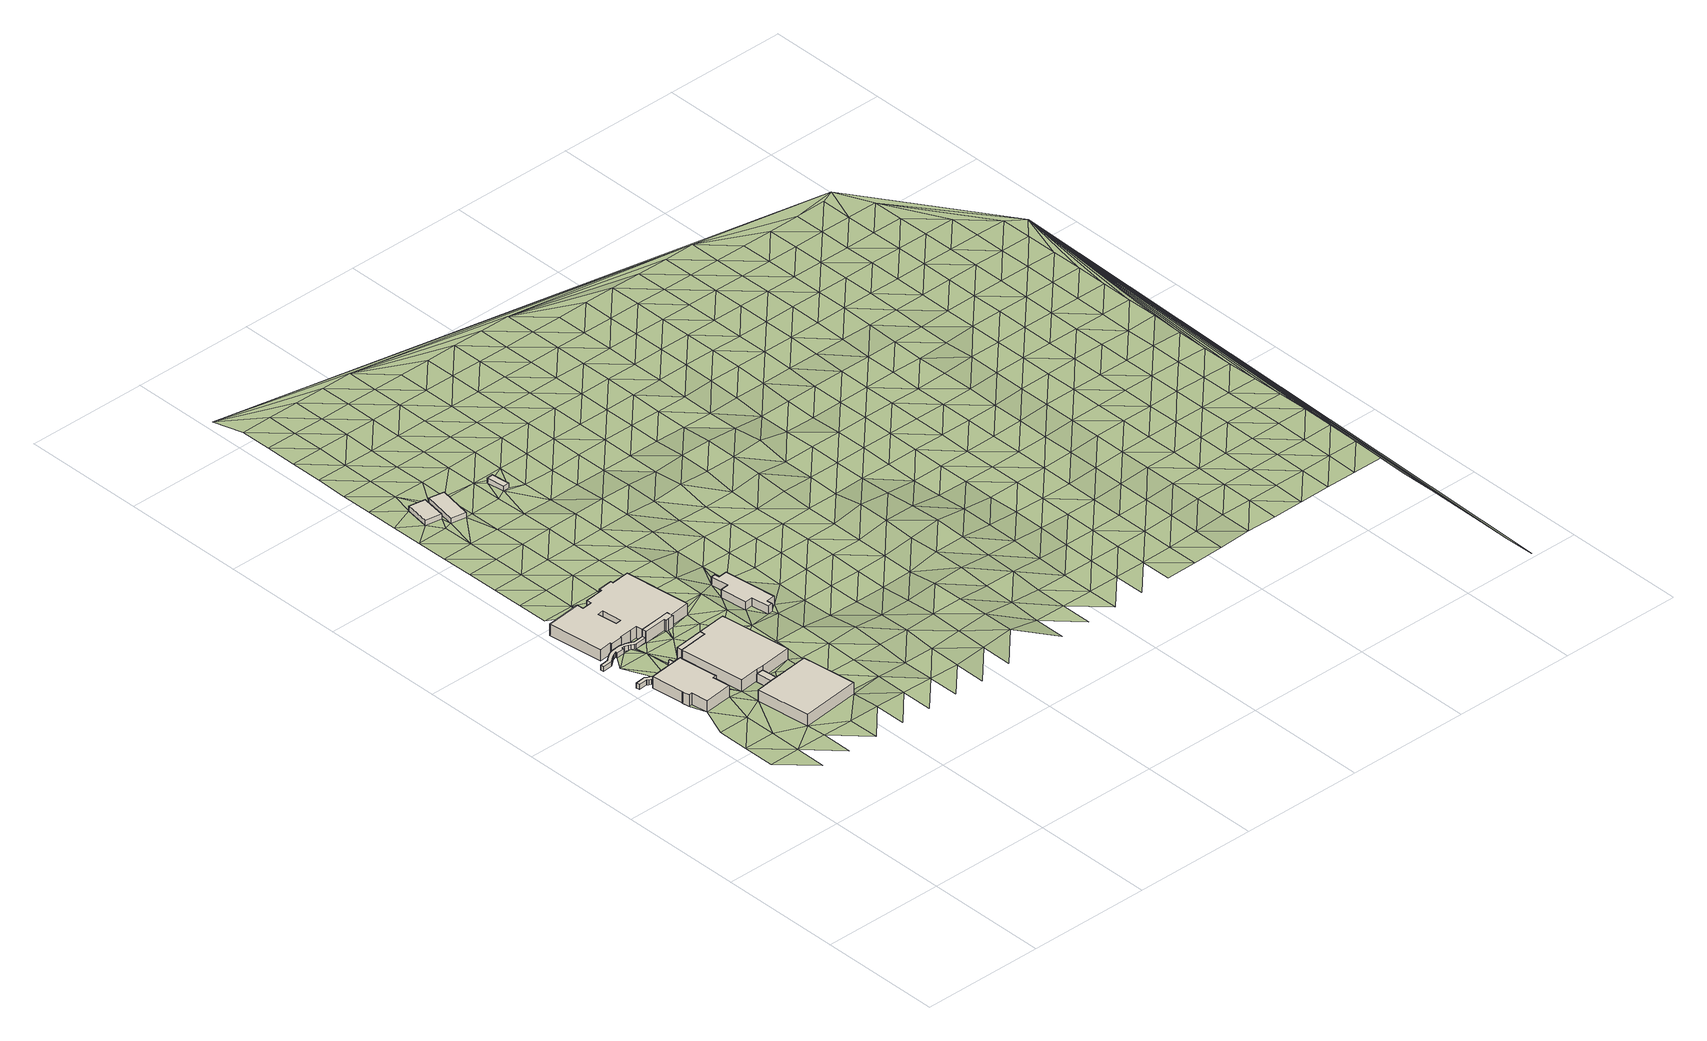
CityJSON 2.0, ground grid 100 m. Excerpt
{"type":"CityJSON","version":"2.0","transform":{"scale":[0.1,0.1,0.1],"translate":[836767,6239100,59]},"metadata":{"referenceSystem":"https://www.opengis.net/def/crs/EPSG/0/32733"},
"CityObjects":{
"building1":{"type":"Building","attributes":{"osm_building:levels":"3","osm_name":"Electrical Engineering","osm_address":"Bellville 7530 Cape Town","plus_code":"4FRW3J9V+47W3","ground_height":63.67,"building_height":9.7,"roof_height":73.37,"osm_building":"university"},"geometry":[{"type":"Solid","lod":"1","boundaries":[[[[0,1,2,3]],[[1,4,5,2]],[[4,6,7,5]],[[6,8,9,7]],[[8,10,11,9]],[[10,12,13,11]],[[12,14,15,13]],[[14,16,17,15]],[[16,18,19,17]],[[18,20,21,19]],[[20,22,23,21]],[[22,24,25,23]],[[24,0,3,25]],[[3,2,5,7,9,11,13,15,17,19,21,23,25]],[[24,22,20,18,16,14,12,10,8,6,4,1,0]]]]}]},
"building2":{"type":"Building","attributes":{"osm_building:levels":"1","plus_code":"4FRW3J9V+655Q","ground_height":63.62,"building_height":4.1,"roof_height":67.72,"osm_building":"roof","osm_layer":"1"},"geometry":[{"type":"Solid","lod":"1","boundaries":[[[[26,27,28,29]],[[27,30,31,28]],[[30,32,33,31]],[[32,34,35,33]],[[34,36,37,35]],[[36,38,39,37]],[[38,40,41,39]],[[40,42,43,41]],[[42,44,45,43]],[[44,46,47,45]],[[46,48,49,47]],[[48,50,51,49]],[[50,52,53,51]],[[52,54,55,53]],[[54,56,57,55]],[[56,58,59,57]],[[58,60,61,59]],[[60,62,63,61]],[[62,64,65,63]],[[64,66,67,65]],[[66,68,69,67]],[[68,70,71,69]],[[70,72,73,71]],[[72,74,75,73]],[[74,76,77,75]],[[76,78,79,77]],[[78,80,81,79]],[[80,82,83,81]],[[82,84,85,83]],[[84,86,87,85]],[[86,88,89,87]],[[88,90,91,89]],[[90,92,93,91]],[[92,94,95,93]],[[94,96,97,95]],[[96,26,29,97]],[[29,28,31,33,35,37,39,41,43,45,47,49,51,53,55,57,59,61,63,65,67,69,71,73,75,77,79,81,83,85,87,89,91,93,95,97]],[[96,94,92,90,88,86,84,82,80,78,76,74,72,70,68,66,64,62,60,58,56,54,52,50,48,46,44,42,40,38,36,34,32,30,27,26]]]]}]},
"building3":{"type":"Building","attributes":{"osm_building:levels":"1","plus_code":"4FRW3J9V+88MM","ground_height":63.82,"building_height":4.1,"roof_height":67.92,"osm_building":"roof","osm_layer":"1"},"geometry":[{"type":"Solid","lod":"1","boundaries":[[[[98,99,100,101]],[[99,102,103,100]],[[102,104,105,103]],[[104,106,107,105]],[[106,108,109,107]],[[108,110,111,109]],[[110,112,113,111]],[[112,114,115,113]],[[114,116,117,115]],[[116,118,119,117]],[[118,120,121,119]],[[120,122,123,121]],[[122,124,125,123]],[[124,126,127,125]],[[126,128,129,127]],[[128,130,131,129]],[[130,132,133,131]],[[132,134,135,133]],[[134,136,137,135]],[[136,138,139,137]],[[138,140,141,139]],[[140,142,143,141]],[[142,144,145,143]],[[144,146,147,145]],[[146,148,149,147]],[[148,150,151,149]],[[150,152,153,151]],[[152,154,155,153]],[[154,156,157,155]],[[156,158,159,157]],[[158,160,161,159]],[[160,162,163,161]],[[162,164,165,163]],[[164,98,101,165]],[[101,100,103,105,107,109,111,113,115,117,119,121,123,125,127,129,131,133,135,137,139,141,143,145,147,149,151,153,155,157,159,161,163,165]],[[164,162,160,158,156,154,152,150,148,146,144,142,140,138,136,134,132,130,128,126,124,122,120,118,116,114,112,110,108,106,104,102,99,98]]]]}]},
"building4":{"type":"Building","attributes":{"osm_building:levels":"2","osm_building:part":"yes","osm_address":"Bellville 7530 Cape Town","plus_code":"4FRW3J9V+2F4V","ground_height":63.38,"building_height":6.9,"roof_height":70.28,"osm_bridge":"yes","osm_building:min_level":"1","osm_layer":"1"},"geometry":[{"type":"Solid","lod":"1","boundaries":[[[[166,167,168,169]],[[167,170,171,168]],[[170,172,173,171]],[[172,166,169,173]],[[169,168,171,173]],[[172,170,167,166]]]]}]},
"building5":{"type":"Building","attributes":{"osm_building:levels":"3","osm_name":"Electrical, Electronic and Computer Engineering (Block B)","osm_address":"Bellville 7530 Cape Town","plus_code":"4FRW3J8V+WG3H","ground_height":62.97,"building_height":9.7,"roof_height":72.67,"osm_building":"university"},"geometry":[{"type":"Solid","lod":"1","boundaries":[[[[174,175,176,177]],[[175,178,179,176]],[[178,180,181,179]],[[180,182,183,181]],[[182,184,185,183]],[[184,174,177,185]],[[177,176,179,181,183,185]],[[184,182,180,178,175,174]]]]}]},
"building6":{"type":"Building","attributes":{"osm_building:levels":"3","osm_building:part":"university","plus_code":"4FRW3J9V+6CJ9","ground_height":64.01,"building_height":9.7,"roof_height":73.71,"osm_building:min_level":"1","osm_layer":"1"},"geometry":[{"type":"Solid","lod":"1","boundaries":[[[[186,187,188,189]],[[187,190,191,188]],[[190,192,193,191]],[[192,186,189,193]],[[189,188,191,193]],[[192,190,187,186]]]]}]},
"building7":{"type":"Building","attributes":{"osm_building:levels":"3","osm_name":"Built Environment and Civil Engineering","plus_code":"4FRW3J9V+CCV6","ground_height":63.8,"building_height":9.7,"roof_height":73.5,"osm_building":"university","osm_layer":"1","osm_type":"multipolygon"},"geometry":[{"type":"Solid","lod":"1","boundaries":[[[[194,195,196,197]],[[195,198,199,196]],[[198,200,201,199]],[[200,202,203,201]],[[202,204,205,203]],[[204,206,207,205]],[[206,208,209,207]],[[208,210,211,209]],[[210,212,213,211]],[[212,214,215,213]],[[214,216,217,215]],[[216,218,219,217]],[[218,220,221,219]],[[220,222,223,221]],[[222,224,225,223]],[[224,226,227,225]],[[226,228,229,227]],[[228,230,231,229]],[[230,232,233,231]],[[232,234,235,233]],[[234,130,236,235]],[[130,128,237,236]],[[128,238,239,237]],[[238,240,241,239]],[[240,242,243,241]],[[242,244,245,243]],[[244,246,247,245]],[[246,248,249,247]],[[248,194,197,249]],[[250,251,252,253]],[[251,254,255,252]],[[254,256,257,255]],[[256,250,253,257]],[[197,196,199,201,203,205,207,209,211,213,215,217,219,221,223,225,227,229,231,233,235,236,237,239,241,243,245,247,249],[253,252,255,257]],[[248,246,244,242,240,238,128,130,234,232,230,228,226,224,222,220,218,216,214,212,210,208,206,204,202,200,198,195,194],[256,254,251,250]]]]}]},
"building8":{"type":"Building","attributes":{"osm_building:levels":"3","osm_building:part":"university","plus_code":"4FRW3J9V+89XQ","ground_height":63.83,"building_height":9.7,"roof_height":73.53,"osm_building:min_level":"1","osm_layer":"1"},"geometry":[{"type":"Solid","lod":"1","boundaries":[[[[128,238,239,237]],[[238,240,241,239]],[[240,242,243,241]],[[242,244,245,243]],[[244,246,247,245]],[[246,248,249,247]],[[248,258,259,249]],[[258,260,261,259]],[[260,130,236,261]],[[130,128,237,236]],[[237,239,241,243,245,247,249,259,261,236]],[[130,260,258,248,246,244,242,240,238,128]]]]}]},
"building9":{"type":"Building","attributes":{"osm_building:levels":"3","osm_building:part":"university","osm_name":"Electrical, Electronic and Computer Engineering (Block A)","osm_address":"Bellville 7530 Cape Town","plus_code":"4FRW3J9V+4F8H","ground_height":64.09,"building_height":9.7,"roof_height":73.79},"geometry":[{"type":"Solid","lod":"1","boundaries":[[[[262,263,264,265]],[[263,266,267,264]],[[266,268,269,267]],[[268,270,271,269]],[[270,272,273,271]],[[272,274,275,273]],[[274,276,277,275]],[[276,278,279,277]],[[278,280,281,279]],[[280,262,265,281]],[[265,264,267,269,271,273,275,277,279,281]],[[280,278,276,274,272,270,268,266,263,262]]]]}]},
"building10":{"type":"Building","attributes":{"osm_building:levels":"1","osm_address":"Bellville 7530 Cape Town","plus_code":"4FRW3JCV+474M","ground_height":62.27,"building_height":4.1,"roof_height":66.37,"osm_building":"greenhouse"},"geometry":[{"type":"Solid","lod":"1","boundaries":[[[[282,283,284,285]],[[283,286,287,284]],[[286,288,289,287]],[[288,282,285,289]],[[285,284,287,289]],[[288,286,283,282]]]]}]},
"building11":{"type":"Building","attributes":{"osm_building:levels":"1","osm_address":"Bellville 7530 Cape Town","plus_code":"4FRW3JCV+38QF","ground_height":62.41,"building_height":4.1,"roof_height":66.51,"osm_building":"greenhouse"},"geometry":[{"type":"Solid","lod":"1","boundaries":[[[[290,291,292,293]],[[291,294,295,292]],[[294,296,297,295]],[[296,290,293,297]],[[293,292,295,297]],[[296,294,291,290]]]]}]},
"building12":{"type":"Building","attributes":{"osm_building:levels":"2","osm_name":"CPUT Athletics Stadium","osm_address":"Bellville 7530 Cape Town","plus_code":"4FRW3J9V+8PFR","ground_height":61.57,"building_height":6.9,"roof_height":68.47,"osm_building":"grandstand"},"geometry":[{"type":"Solid","lod":"1","boundaries":[[[[298,299,300,301]],[[299,302,303,300]],[[302,304,305,303]],[[304,306,307,305]],[[306,308,309,307]],[[308,310,311,309]],[[310,312,313,311]],[[312,314,315,313]],[[314,316,317,315]],[[316,318,319,317]],[[318,320,321,319]],[[320,298,301,321]],[[301,300,303,305,307,309,311,313,315,317,319,321]],[[320,318,316,314,312,310,308,306,304,302,299,298]]]]}]},
"building13":{"type":"Building","attributes":{"osm_building:levels":"1","plus_code":"4FRW3JCV+3GGX","ground_height":62.81,"building_height":4.1,"roof_height":66.91,"osm_building":"service"},"geometry":[{"type":"Solid","lod":"1","boundaries":[[[[322,323,324,325]],[[323,326,327,324]],[[326,328,329,327]],[[328,322,325,329]],[[325,324,327,329]],[[328,326,323,322]]]]}]},
"terrain1":{"type":"TINRelief","geometry":[{"type":"CompositeSurface","lod":"1","boundaries":[[[330,331,332]],[[331,333,332]],[[334,335,330]],[[330,332,336]],[[334,330,336]],[[335,334,337]],[[12,337,14]],[[332,182,336]],[[332,338,339]],[[337,334,18]],[[40,38,6]],[[332,339,182]],[[4,40,6]],[[340,78,92]],[[336,180,334]],[[340,86,78]],[[86,84,78]],[[42,40,4]],[[78,84,82]],[[78,82,80]],[[180,336,182]],[[78,76,341]],[[1,42,4]],[[334,180,18]],[[44,42,1]],[[112,341,114]],[[1,342,44]],[[112,110,108]],[[150,226,343]],[[148,226,150]],[[74,72,76]],[[72,70,76]],[[341,76,344]],[[20,18,345]],[[226,148,146]],[[68,76,70]],[[76,68,66]],[[342,1,0]],[[344,114,341]],[[346,182,339]],[[18,270,345]],[[64,76,66]],[[180,270,18]],[[228,226,146]],[[48,342,0]],[[64,60,76]],[[24,345,270]],[[50,48,0]],[[228,146,144]],[[116,114,118]],[[347,50,0]],[[76,60,344]],[[348,346,339]],[[118,114,120]],[[60,64,62]],[[349,228,144]],[[54,347,0]],[[349,140,228]],[[120,114,122]],[[0,56,54]],[[230,228,140]],[[24,270,268]],[[140,138,230]],[[114,344,122]],[[0,24,268]],[[180,167,270]],[[58,344,60]],[[56,0,268]],[[122,344,350]],[[58,56,190]],[[138,232,230]],[[126,350,344]],[[58,190,344]],[[136,232,138]],[[190,56,268]],[[232,136,134]],[[232,134,351]],[[344,238,126]],[[167,272,270]],[[190,268,192]],[[346,184,182]],[[232,351,130]],[[126,238,128]],[[352,353,354]],[[344,190,355]],[[130,234,232]],[[346,348,356]],[[354,353,357]],[[355,238,344]],[[256,254,251]],[[192,268,266]],[[251,358,256]],[[357,216,214]],[[212,357,214]],[[352,359,360]],[[208,357,212]],[[170,361,274]],[[359,352,354]],[[208,354,357]],[[190,263,355]],[[212,210,208]],[[238,355,242]],[[346,356,184]],[[362,360,363]],[[242,240,238]],[[363,360,359]],[[361,170,174]],[[204,354,208]],[[244,242,355]],[[276,274,361]],[[364,362,365]],[[366,244,355]],[[208,206,204]],[[363,365,362]],[[355,263,367]],[[356,368,369]],[[370,359,354]],[[354,204,371]],[[366,355,367]],[[276,361,174]],[[372,373,184]],[[374,375,364]],[[356,369,184]],[[174,184,373]],[[359,370,363]],[[354,371,370]],[[374,364,365]],[[366,194,248]],[[376,372,184]],[[262,367,263]],[[377,375,283]],[[276,174,378]],[[371,204,202]],[[174,373,378]],[[366,367,194]],[[376,373,372]],[[379,375,374]],[[376,184,369]],[[379,283,375]],[[365,363,380]],[[278,276,381]],[[363,370,382]],[[381,276,378]],[[377,282,383]],[[282,377,283]],[[200,198,202]],[[365,380,374]],[[363,382,380]],[[384,278,385]],[[371,202,386]],[[378,373,387]],[[385,262,384]],[[371,386,370]],[[376,388,373]],[[385,278,381]],[[198,195,389]],[[367,262,390]],[[367,390,194]],[[391,392,369]],[[379,374,296]],[[393,383,394]],[[283,379,286]],[[198,389,395]],[[378,387,381]],[[202,198,386]],[[373,388,387]],[[394,383,282]],[[396,195,194]],[[392,376,369]],[[195,396,389]],[[262,385,390]],[[382,370,397]],[[286,379,296]],[[296,374,290]],[[374,380,398]],[[386,198,395]],[[389,396,395]],[[399,400,393]],[[386,397,370]],[[398,290,374]],[[390,396,194]],[[399,393,394]],[[401,388,376]],[[381,402,385]],[[294,286,296]],[[394,282,288]],[[387,403,381]],[[385,308,390]],[[395,404,386]],[[401,376,392]],[[382,405,380]],[[406,407,400]],[[294,288,286]],[[382,397,408]],[[394,288,294]],[[402,381,403]],[[396,404,395]],[[409,308,385]],[[406,400,399]],[[388,410,387]],[[398,411,290]],[[405,398,380]],[[390,306,396]],[[382,408,405]],[[409,385,402]],[[390,308,306]],[[397,386,412]],[[410,388,401]],[[407,413,414]],[[392,415,416]],[[417,394,294]],[[290,411,418]],[[417,399,394]],[[404,412,386]],[[413,407,406]],[[308,409,310]],[[419,403,387]],[[420,411,398]],[[418,291,290]],[[302,396,306]],[[302,404,396]],[[402,314,409]],[[421,408,397]],[[419,387,410]],[[422,423,414]],[[417,294,291]],[[420,398,405]],[[424,401,392]],[[304,302,306]],[[425,406,399]],[[412,421,397]],[[402,318,314]],[[422,414,413]],[[314,318,316]],[[423,426,427]],[[425,399,417]],[[428,402,403]],[[424,392,416]],[[403,419,429]],[[430,418,411]],[[411,420,431]],[[432,410,401]],[[302,433,404]],[[405,408,434]],[[418,430,291]],[[421,435,408]],[[426,423,422]],[[402,428,318]],[[436,412,404]],[[429,428,403]],[[299,298,320]],[[437,413,406]],[[430,411,431]],[[406,425,438]],[[433,302,299]],[[419,410,432]],[[432,401,424]],[[420,405,434]],[[439,417,291]],[[408,435,434]],[[412,436,421]],[[433,299,320]],[[404,433,436]],[[413,437,422]],[[406,438,437]],[[416,440,441]],[[322,431,420]],[[318,442,320]],[[425,417,439]],[[430,439,291]],[[443,429,419]],[[426,444,427]],[[318,428,442]],[[416,441,424]],[[445,435,421]],[[419,432,443]],[[446,426,422]],[[447,420,434]],[[447,322,420]],[[328,430,431]],[[328,431,322]],[[448,438,425]],[[421,436,445]],[[422,437,446]],[[320,449,433]],[[450,320,442]],[[425,439,448]],[[424,451,432]],[[428,429,452]],[[430,328,326]],[[443,453,429]],[[451,424,441]],[[435,454,434]],[[435,445,455]],[[450,449,320]],[[456,323,322]],[[426,446,444]],[[447,456,322]],[[436,433,457]],[[452,429,453]],[[437,438,458]],[[448,459,438]],[[460,430,326]],[[444,461,427]],[[462,443,432]],[[442,428,463]],[[454,447,434]],[[439,430,464]],[[435,455,454]],[[326,323,460]],[[436,457,445]],[[462,432,451]],[[433,449,457]],[[437,458,446]],[[456,460,323]],[[438,459,458]],[[441,465,466]],[[452,463,428]],[[464,448,439]],[[464,430,460]],[[450,442,467]],[[441,466,451]],[[468,453,443]],[[455,445,469]],[[443,462,470]],[[471,456,447]],[[444,446,472]],[[473,447,454]],[[463,467,442]],[[474,459,448]],[[457,469,445]],[[458,472,446]],[[475,449,450]],[[443,470,468]],[[427,461,476]],[[447,473,471]],[[474,448,464]],[[477,462,451]],[[453,478,452]],[[479,460,456]],[[451,466,477]],[[454,455,480]],[[450,467,475]],[[469,481,455]],[[472,461,444]],[[482,457,449]],[[478,453,468]],[[483,458,459]],[[456,471,479]],[[459,474,484]],[[485,463,452]],[[486,464,460]],[[455,481,480]],[[470,462,487]],[[457,482,469]],[[462,477,488]],[[489,473,454]],[[449,475,482]],[[458,483,472]],[[459,484,483]],[[485,452,478]],[[474,464,486]],[[486,460,479]],[[463,490,467]],[[462,488,487]],[[454,480,489]],[[466,491,477]],[[492,468,470]],[[493,481,469]],[[494,471,473]],[[495,461,472]],[[496,491,466]],[[490,463,485]],[[497,484,474]],[[469,482,493]],[[472,483,495]],[[498,475,467]],[[470,487,492]],[[473,489,494]],[[474,486,497]],[[488,477,499]],[[500,478,468]],[[501,479,471]],[[475,498,482]],[[491,499,477]],[[480,481,502]],[[467,490,498]],[[484,503,483]],[[481,493,504]],[[461,495,476]],[[478,500,485]],[[500,468,492]],[[471,494,501]],[[497,503,484]],[[505,487,488]],[[480,502,489]],[[486,479,506]],[[481,504,502]],[[493,482,507]],[[488,499,505]],[[495,483,508]],[[485,509,490]],[[506,497,486]],[[507,482,498]],[[506,479,501]],[[503,508,483]],[[487,510,492]],[[509,485,500]],[[511,499,491]],[[512,504,493]],[[505,510,487]],[[494,489,513]],[[514,476,495]],[[502,515,489]],[[490,516,498]],[[491,517,511]],[[518,503,497]],[[507,512,493]],[[508,514,495]],[[494,513,501]],[[516,490,509]],[[489,515,513]],[[518,497,506]],[[519,500,492]],[[510,520,492]],[[521,505,499]],[[522,507,498]],[[499,511,523]],[[504,524,502]],[[512,525,504]],[[519,492,520]],[[522,498,516]],[[508,503,526]],[[503,518,527]],[[505,521,510]],[[500,528,509]],[[521,499,523]],[[524,515,502]],[[529,506,501]],[[504,525,524]],[[513,530,501]],[[514,531,476]],[[503,527,526]],[[507,532,512]],[[500,519,528]],[[518,506,529]],[[507,522,533]],[[531,514,508]],[[529,501,530]],[[534,520,510]],[[516,509,535]],[[536,523,511]],[[510,521,534]],[[537,513,515]],[[507,533,532]],[[538,515,524]],[[508,526,531]],[[539,536,511]],[[525,512,540]],[[509,528,535]],[[541,527,518]],[[542,522,516]],[[515,538,537]],[[518,529,541]],[[521,523,543]],[[520,544,519]],[[520,534,545]],[[546,530,513]],[[512,532,540]],[[531,547,476]],[[536,543,523]],[[524,525,548]],[[516,535,542]],[[528,519,544]],[[533,522,549]],[[545,544,520]],[[526,527,550]],[[513,537,546]],[[541,551,527]],[[534,521,552]],[[529,530,553]],[[525,540,548]],[[533,549,532]],[[543,552,521]],[[554,538,524]],[[522,542,549]],[[527,551,550]],[[555,536,539]],[[553,541,529]],[[547,531,526]],[[553,530,546]],[[556,545,534]],[[535,528,557]],[[528,544,558]],[[524,548,554]],[[540,532,559]],[[552,556,534]],[[560,537,538]],[[547,561,476]],[[476,562,427]],[[526,550,547]],[[543,536,563]],[[528,558,557]],[[564,551,541]],[[559,532,549]],[[565,542,535]],[[538,554,560]],[[564,541,553]],[[545,566,544]],[[536,555,563]],[[556,567,545]],[[568,546,537]],[[569,552,543]],[[548,540,570]],[[535,557,565]],[[571,550,551]],[[572,540,559]],[[566,558,544]],[[542,573,549]],[[566,545,567]],[[537,560,568]],[[571,551,564]],[[543,563,569]],[[548,570,554]],[[574,553,546]],[[540,572,570]],[[575,556,552]],[[561,576,476]],[[542,565,573]],[[550,577,547]],[[578,555,579]],[[580,559,549]],[[574,546,568]],[[571,577,550]],[[581,557,558]],[[552,569,575]],[[554,582,560]],[[583,558,566]],[[584,564,553]],[[585,567,556]],[[573,580,549]],[[554,570,582]],[[563,555,586]],[[557,581,565]],[[587,572,559]],[[558,583,581]],[[584,553,574]],[[577,561,547]],[[556,575,585]],[[568,560,588]],[[589,571,564]],[[590,566,567]],[[555,578,586]],[[587,559,580]],[[582,588,560]],[[591,569,563]],[[570,572,592]],[[571,589,577]],[[589,564,584]],[[593,573,565]],[[590,567,585]],[[568,594,574]],[[581,595,565]],[[596,583,566]],[[563,586,591]],[[592,582,570]],[[572,587,592]],[[588,594,568]],[[597,598,578]],[[599,575,569]],[[565,595,593]],[[600,561,577]],[[580,573,601]],[[566,590,596]],[[584,574,602]],[[577,589,600]],[[583,603,581]],[[569,591,599]],[[594,602,574]],[[604,585,575]],[[580,601,587]],[[588,582,605]],[[601,573,593]],[[606,582,592]],[[578,607,586]],[[598,608,578]],[[583,596,603]],[[589,584,609]],[[561,600,576]],[[581,610,595]],[[575,599,604]],[[582,606,605]],[[602,609,584]],[[586,607,591]],[[585,611,590]],[[578,608,607]],[[612,594,588]],[[592,587,613]],[[581,603,610]],[[600,589,614]],[[601,615,587]],[[590,611,596]],[[593,595,616]],[[611,585,604]],[[588,605,612]],[[609,614,589]],[[602,594,617]],[[587,615,613]],[[618,608,598]],[[599,591,619]],[[607,620,591]],[[621,606,592]],[[595,610,616]],[[622,576,600]],[[596,623,603]],[[624,601,593]],[[594,612,617]],[[614,622,600]],[[599,619,604]],[[591,620,619]],[[611,623,596]],[[625,609,602]],[[576,562,476]],[[592,613,621]],[[605,606,626]],[[624,593,616]],[[607,608,627]],[[610,603,628]],[[608,618,629]],[[630,615,601]],[[602,617,625]],[[603,623,628]],[[614,609,631]],[[606,621,626]],[[604,632,611]],[[608,629,627]],[[619,633,604]],[[634,612,605]],[[601,624,630]],[[635,620,607]],[[636,616,610]],[[622,637,576]],[[613,615,638]],[[609,625,631]],[[611,632,623]],[[632,604,633]],[[636,610,628]],[[637,622,614]],[[605,626,634]],[[607,627,635]],[[613,638,621]],[[617,612,639]],[[615,630,638]],[[640,629,618]],[[641,619,620]],[[614,631,637]],[[623,642,628]],[[643,624,616]],[[644,616,636]],[[612,634,639]],[[620,635,641]],[[632,642,623]],[[645,625,617]],[[646,633,619]],[[647,626,621]],[[643,616,644]],[[638,648,621]],[[637,649,576]],[[627,629,650]],[[640,651,629]],[[652,630,624]],[[617,639,645]],[[653,636,628]],[[619,641,646]],[[626,647,634]],[[642,654,628]],[[631,625,655]],[[621,648,647]],[[656,632,633]],[[629,651,650]],[[624,643,652]],[[657,635,627]],[[658,638,630]],[[653,628,654]],[[625,645,655]],[[659,644,636]],[[656,633,646]],[[660,639,634]],[[649,637,631]],[[661,642,632]],[[627,650,657]],[[658,648,638]],[[630,652,658]],[[634,647,660]],[[662,641,635]],[[643,644,659]],[[659,636,653]],[[649,663,576]],[[631,655,649]],[[640,664,651]],[[632,656,661]],[[639,665,645]],[[642,666,654]],[[667,427,562]],[[635,657,662]],[[660,665,639]],[[668,646,641]],[[640,669,664]],[[652,643,670]],[[647,648,671]],[[658,672,648]],[[673,650,651]],[[642,661,666]],[[674,655,645]],[[643,659,670]],[[653,654,675]],[[641,662,668]],[[648,672,671]],[[645,665,674]],[[650,673,657]],[[646,676,656]],[[651,664,673]],[[677,660,647]],[[653,675,659]],[[663,678,576]],[[652,679,658]],[[675,654,666]],[[655,680,649]],[[670,681,652]],[[676,646,668]],[[677,647,671]],[[674,680,655]],[[657,682,662]],[[683,661,656]],[[658,679,672]],[[684,665,660]],[[652,681,679]],[[664,669,685]],[[686,670,659]],[[673,682,657]],[[656,676,683]],[[686,659,675]],[[660,677,684]],[[680,663,649]],[[662,687,668]],[[661,688,666]],[[672,689,671]],[[690,674,665]],[[673,664,691]],[[682,687,662]],[[689,672,679]],[[678,562,576]],[[691,664,685]],[[670,692,681]],[[661,683,688]],[[674,690,680]],[[670,686,693]],[[690,665,684]],[[694,675,666]],[[695,682,673]],[[668,696,676]],[[687,697,668]],[[698,677,671]],[[670,693,692]],[[699,671,689]],[[695,673,691]],[[681,700,679]],[[694,666,688]],[[701,663,680]],[[676,696,683]],[[702,686,675]],[[696,668,697]],[[698,671,699]],[[680,690,701]],[[703,684,677]],[[681,692,700]],[[687,682,704]],[[682,695,705]],[[706,689,679]],[[675,694,702]],[[707,691,685]],[[693,686,708]],[[690,684,703]],[[677,698,703]],[[663,701,678]],[[688,683,709]],[[682,705,704]],[[696,710,683]],[[706,679,700]],[[695,691,707]],[[711,697,687]],[[707,685,712]],[[693,708,692]],[[713,699,689]],[[686,702,708]],[[683,710,709]],[[701,690,714]],[[715,694,688]],[[687,704,711]],[[713,689,706]],[[714,690,703]],[[716,705,695]],[[717,696,697]],[[700,692,718]],[[698,699,719]],[[695,707,716]],[[715,688,709]],[[720,678,701]],[[718,692,708]],[[696,717,710]],[[721,702,694]],[[717,697,711]],[[698,719,703]],[[713,719,699]],[[714,720,701]],[[700,722,706]],[[704,705,723]],[[716,724,705]],[[694,715,721]],[[722,700,718]],[[707,712,725]],[[726,709,710]],[[702,727,708]],[[714,703,728]],[[720,562,678]],[[705,724,723]],[[713,706,729]],[[710,717,726]],[[728,703,719]],[[725,716,707]],[[730,711,704]],[[725,712,731]],[[702,721,727]],[[722,729,706]],[[718,708,732]],[[733,720,714]],[[715,709,734]],[[704,723,730]],[[735,709,726]],[[733,714,728]],[[736,724,716]],[[711,737,717]],[[732,722,718]],[[738,719,713]],[[727,732,708]],[[729,739,713]],[[715,734,721]],[[736,716,725]],[[734,709,735]],[[740,562,720]],[[737,711,730]],[[738,713,739]],[[740,720,733]],[[741,723,724]],[[726,717,742]],[[743,729,722]],[[744,728,719]],[[741,724,736]],[[743,722,732]],[[745,725,731]],[[726,742,735]],[[746,727,721]],[[717,737,742]],[[734,747,721]],[[719,738,744]],[[723,748,730]],[[749,739,729]],[[750,733,728]],[[745,731,751]],[[741,748,723]],[[721,747,746]],[[749,729,743]],[[752,736,725]],[[562,740,753]],[[754,732,727]],[[744,750,728]],[[755,734,735]],[[742,756,735]],[[753,740,733]],[[757,737,730]],[[752,725,745]],[[748,758,730]],[[759,738,739]],[[754,727,746]],[[760,739,749]],[[761,741,736]],[[762,743,732]],[[755,735,756]],[[753,733,750]],[[734,763,747]],[[757,730,758]],[[738,759,744]],[[759,739,760]],[[741,761,748]],[[764,742,737]],[[761,736,752]],[[762,732,754]],[[765,749,743]],[[734,755,763]],[[562,753,766]],[[767,768,769]],[[746,747,770]],[[757,764,737]],[[771,758,748]],[[772,756,742]],[[750,744,773]],[[762,765,743]],[[759,774,744]],[[769,768,775]],[[748,761,771]],[[776,760,749]],[[747,763,770]],[[754,746,777]],[[742,764,772]],[[750,773,753]],[[773,744,774]],[[775,768,778]],[[779,755,756]],[[749,765,776]],[[780,757,758]],[[754,777,762]],[[758,771,781]],[[759,760,782]],[[777,746,770]],[[778,768,783]],[[755,779,763]],[[779,756,772]],[[781,780,758]],[[782,774,759]],[[782,760,776]],[[773,766,753]],[[783,768,784]],[[785,764,757]],[[766,667,562]],[[786,770,763]],[[787,765,762]],[[777,788,762]],[[784,768,751]],[[785,757,780]],[[786,763,779]],[[789,772,764]],[[765,787,776]],[[790,773,774]],[[787,762,788]],[[791,774,782]],[[751,768,745]],[[792,777,770]],[[764,785,789]],[[793,770,786]],[[790,774,791]],[[745,768,752]],[[779,772,794]],[[795,766,773]],[[796,782,776]],[[792,770,793]],[[787,797,776]],[[752,768,761]],[[798,788,777]],[[794,772,789]],[[773,790,795]],[[799,786,779]],[[796,776,797]],[[761,768,771]],[[800,791,782]],[[777,792,798]],[[787,788,801]],[[799,779,794]],[[781,771,768]],[[802,793,786]],[[766,795,667]],[[782,796,800]],[[801,797,787]],[[803,790,791]],[[801,788,798]],[[780,781,768]],[[802,786,799]],[[667,795,790]],[[804,792,793]],[[803,791,800]],[[780,768,785]],[[790,803,667]],[[805,796,797]],[[804,793,802]],[[806,797,801]],[[785,768,789]],[[807,798,792]],[[796,805,800]],[[805,797,806]],[[789,768,794]],[[792,804,807]],[[808,801,798]],[[805,803,800]],[[794,768,799]],[[808,798,807]],[[799,768,802]],[[809,806,801]],[[768,667,803]],[[805,809,803]],[[804,802,768]],[[805,806,809]],[[809,801,808]],[[804,768,807]],[[768,803,809]],[[768,808,807]],[[809,808,768]]]}]}
},
"vertices":[
[408,3008,47],[289,2995,47],[289,2995,144],[408,3008,144],[233,2989,47],[233,2989,144],[119,2976,47],[119,2976,144],[148,2714,47],[148,2714,144],[150,2703,47],[150,2703,144],[156,2649,47],[156,2649,144],[185,2653,47],[185,2653,144],[200,2513,47],[200,2513,144],[432,2539,47],[432,2539,144],[416,2681,47],[416,2681,144],[445,2684,47],[445,2684,144],[439,2735,47],[439,2735,144],
[44,3023,46],[112,3030,46],[112,3030,87],[44,3023,87],[115,3030,46],[115,3030,87],[125,3022,46],[125,3022,87],[144,3014,46],[144,3014,87],[163,3007,46],[163,3007,87],[185,2999,46],[185,2999,87],[209,2994,46],[209,2994,87],[230,2994,46],[230,2994,87],[293,3002,46],[293,3002,87],[312,3009,46],[312,3009,87],[333,3016,46],[333,3016,87],[355,3027,46],[355,3027,87],[372,3039,46],[372,3039,87],[388,3053,46],[388,3053,87],[397,3062,46],[397,3062,87],[394,3095,46],[394,3095,87],[381,3093,46],[381,3093,87],[370,3081,46],[370,3081,87],[356,3072,46],[356,3072,87],[344,3060,46],[344,3060,87],[332,3050,46],[332,3050,87],[319,3045,46],[319,3045,87],[304,3038,46],[304,3038,87],[287,3038,46],[287,3038,87],[287,3050,46],[287,3050,87],[223,3041,46],[223,3041,87],[226,3028,46],[226,3028,87],[212,3029,46],[212,3029,87],[200,3032,46],[200,3032,87],[181,3035,46],[181,3035,87],[162,3044,46],[162,3044,87],[150,3048,46],[150,3048,87],[133,3057,46],[133,3057,87],[122,3065,46],[122,3065,87],[39,3054,46],[39,3054,87],
[5,3342,48],[87,3352,48],[87,3352,89],[5,3342,89],[108,3371,48],[108,3371,89],[128,3387,48],[128,3387,89],[149,3399,48],[149,3399,89],[172,3409,48],[172,3409,89],[181,3413,48],[181,3413,89],[182,3396,48],[182,3396,89],[247,3404,48],[247,3404,89],[246,3418,48],[246,3418,89],[268,3417,48],[268,3417,89],[295,3410,48],[295,3410,89],[314,3404,48],[314,3404,89],[335,3393,48],[335,3393,89],[348,3383,48],[348,3383,89],[444,3394,48],[444,3394,89],[441,3422,48],[441,3422,89],[360,3414,48],[360,3414,89],[342,3422,48],[342,3422,89],[321,3432,48],[321,3432,89],[297,3441,48],[297,3441,89],[282,3443,48],[282,3443,89],[263,3447,48],[263,3447,89],[242,3449,48],[242,3449,89],[210,3446,48],[210,3446,89],[182,3442,48],[182,3442,89],[158,3436,48],[158,3436,89],[136,3428,48],[136,3428,89],[121,3418,48],[121,3418,89],[98,3401,48],[98,3401,89],[87,3391,48],[87,3391,89],[74,3381,48],[74,3381,89],[48,3377,48],[48,3377,89],[1,3371,48],[1,3371,89],
[695,2542,44],[710,2394,44],[710,2394,113],[695,2542,113],[767,2400,44],[767,2400,113],[752,2547,44],[752,2547,113],
[1034,2431,40],[767,2400,40],[767,2400,137],[1034,2431,137],[710,2394,40],[710,2394,137],[550,2374,40],[550,2374,137],[603,1931,40],[603,1931,137],[1087,1988,40],[1087,1988,137],
[718,3090,50],[713,3133,50],[713,3133,147],[718,3090,147],[471,3106,50],[471,3106,147],[476,3062,50],[476,3062,147],
[875,3434,48],[870,3477,48],[870,3477,145],[875,3434,145],[816,3976,48],[816,3976,145],[670,3960,48],[670,3960,145],[668,3981,48],[668,3981,145],[548,3968,48],[548,3968,145],[551,3948,48],[551,3948,145],[395,3931,48],[395,3931,145],[399,3891,48],[399,3891,145],[372,3888,48],[372,3888,145],[327,3883,48],[327,3883,145],[315,3882,48],[315,3882,145],[310,3935,48],[310,3935,145],[21,3903,48],[21,3903,145],[72,3446,48],[72,3446,145],[173,3457,48],[173,3457,145],[174,3444,48],[174,3444,145],[273,3455,48],[273,3455,145],[272,3461,48],[272,3461,145],[374,3472,48],[374,3472,145],[435,3479,48],[435,3479,145],[441,3422,145],[444,3394,145],[445,3387,48],[445,3387,145],[633,3408,48],[633,3408,145],[635,3390,48],[635,3390,145],[654,3392,48],[654,3392,145],[706,3397,48],[706,3397,145],[704,3413,48],[704,3413,145],[407,3603,48],[361,3598,48],[361,3598,145],[407,3603,145],[342,3761,48],[342,3761,145],[389,3767,48],[389,3767,145],
[700,3451,48],[700,3451,145],[650,3446,48],[650,3446,145],
[950,3160,51],[713,3133,51],[713,3133,148],[950,3160,148],[718,3090,51],[718,3090,148],[476,3062,51],[476,3062,148],[534,2522,51],[534,2522,148],[695,2542,51],[695,2542,148],[752,2547,51],[752,2547,148],[1018,2578,51],[1018,2578,148],[975,2946,51],[975,2946,148],[959,3085,51],[959,3085,148],
[322,5642,33],[290,5441,33],[290,5441,74],[322,5642,74],[423,5420,33],[423,5420,74],[455,5621,33],[455,5621,74],
[557,5315,34],[610,5594,34],[610,5594,75],[557,5315,75],[485,5618,34],[485,5618,75],[431,5339,34],[431,5339,75],
[1295,3563,26],[1291,3601,26],[1291,3601,95],[1295,3563,95],[1254,3597,26],[1254,3597,95],[1270,3451,26],[1270,3451,95],[1204,3444,26],[1204,3444,95],[1228,3223,26],[1228,3223,95],[1291,3230,26],[1291,3230,95],[1306,3083,26],[1306,3083,95],[1347,3087,26],[1347,3087,95],[1342,3131,26],[1342,3131,95],[1415,3139,26],[1415,3139,95],[1368,3570,26],[1368,3570,95],
[950,5360,38],[1001,5365,38],[1001,5365,79],[950,5360,79],[986,5512,38],[986,5512,79],[935,5507,38],[935,5507,79],
[113,2031,40],[113,1778,39],[363,1778,39],[363,1525,37],[363,2283,42],[113,2283,42],[363,2031,41],[201,2513,47],[613,1525,37],[613,1778,38],[162,3043,46],[113,3294,46],[312,3008,46],[172,3457,48],[363,3294,48],[444,2684,47],[863,1778,35],[372,3038,46],[863,1525,35],[263,3448,48],[334,3393,48],[359,3414,48],[113,4304,45],[113,4052,46],[363,4052,47],[613,3294,49],[1113,1778,30],[309,3935,48],[408,3603,48],[363,4304,46],[113,4557,43],[863,2536,46],[113,4809,40],[363,4557,43],[113,5062,36],[363,4809,41],[706,3398,48],[863,3294,53],[1113,1525,31],[1363,1778,26],[613,4304,49],[613,4052,48],[1113,2031,34],[1113,2283,41],[363,5062,38],[113,5315,33],[1363,2031,28],[113,5567,31],[1113,2536,43],[363,5315,35],[613,4809,45],[1113,2788,48],[613,4557,48],[113,5820,32],[958,3085,51],[1113,3041,48],[863,4052,55],[1363,2536,41],[1363,2283,35],[863,3546,53],[1113,3294,47],[1363,1525,27],[1613,1778,20],[113,6072,31],[363,5820,34],[863,3799,53],[1113,3546,48],[863,4304,54],[613,5062,40],[363,6072,34],[113,6325,35],[1613,2031,17],[1363,3041,28],[1363,2788,46],[1113,3799,48],[863,4809,52],[363,6325,36],[113,6578,39],[863,4557,52],[1307,3083,26],[1613,2283,40],[613,5315,37],[1113,4052,56],[363,6578,39],[113,6830,39],[1613,1525,22],[1863,1778,11],[613,5820,33],[613,5567,33],[1613,2536,54],[863,5062,44],[1113,4304,48],[363,6830,40],[113,7083,38],[1863,2031,15],[613,6072,32],[363,7083,39],[45,7315,37],[1613,3041,13],[1613,2788,18],[863,5567,36],[863,5315,39],[1863,2283,40],[1363,3799,16],[1113,4809,54],[1113,4557,57],[1363,4052,11],[613,6578,38],[613,6325,35],[863,5820,35],[1863,1525,9],[2113,1778,35],[1613,3294,15],[1863,2536,32],[613,7083,38],[1363,4304,46],[613,6830,38],[1113,5062,40],[863,6072,35],[1613,3799,14],[1613,3546,18],[2113,2031,41],[1863,3041,12],[1863,2788,11],[1363,4809,58],[1363,4557,62],[1113,5315,38],[1613,4052,12],[863,6578,38],[863,6325,36],[1113,5567,39],[863,7083,38],[2113,2283,50],[1863,3294,16],[1113,5820,39],[2113,1525,36],[2363,1778,66],[1863,3546,21],[2113,2788,10],[1613,4304,19],[2113,2536,33],[1363,5315,33],[863,6830,38],[1363,5062,43],[1113,6072,38],[1863,3799,13],[1113,7083,39],[2363,2031,62],[2113,3041,11],[1363,5567,37],[1613,4809,54],[1613,4557,46],[1863,4052,4],[1113,6578,40],[1113,6325,39],[2113,3294,18],[1363,5820,39],[2363,2536,50],[2363,2283,53],[1613,5062,40],[2113,3546,19],[2613,1778,16],[2363,2788,16],[1863,4304,9],[1613,5315,37],[1113,6830,40],[2613,1525,15],[1363,6072,39],[2113,3799,11],[2613,2031,34],[2363,3041,15],[1613,5567,40],[1863,4809,38],[1363,6325,40],[1863,4557,68],[2613,2283,42],[1613,5820,39],[2113,4052,5],[1363,6578,40],[2363,3294,17],[2613,2536,64],[2863,1778,15],[2113,4304,12],[1863,5315,40],[1363,6830,39],[1863,5062,40],[2363,3546,20],[2863,1525,13],[1613,6072,39],[2613,3041,47],[2613,2788,60],[2863,2283,41],[2363,3799,16],[2863,2031,18],[2113,4809,56],[2113,4557,51],[1613,6578,38],[1613,6325,39],[2613,3294,59],[1863,5820,39],[1863,5567,40],[1613,6830,38],[2363,4304,44],[2363,4052,28],[2863,2536,44],[2613,3546,62],[3113,1778,12],[2113,5315,39],[2113,5062,38],[3113,1525,15],[2363,4557,50],[1863,6072,39],[2613,3799,17],[3113,2031,16],[2863,3041,72],[2863,2788,62],[2113,5567,40],[1863,6830,38],[2363,4809,55],[2613,4052,21],[1863,6578,38],[1863,6325,39],[3113,2283,27],[2113,5820,40],[2363,5062,33],[3363,1778,12],[3113,2536,40],[2863,3546,34],[2863,3294,58],[2613,4304,20],[2363,5315,36],[2113,6830,37],[3863,6578,34],[3363,2031,13],[2113,6072,40],[2863,3799,22],[3113,3041,41],[3113,2788,40],[2363,5567,40],[3363,2283,16],[2613,4809,37],[2113,6325,39],[2613,4557,66],[2863,4052,21],[2363,5820,42],[3363,2536,26],[2363,6830,37],[2113,6578,37],[3613,1778,11],[3363,1525,15],[2863,4304,21],[3113,3546,13],[2613,5062,29],[3113,3294,22],[2363,6072,42],[3363,2788,26],[3613,2031,12],[2863,4557,14],[2613,5315,33],[2363,6325,41],[3363,3041,16],[3613,2283,14],[2863,4809,15],[3113,4052,23],[2613,5567,44],[3113,3799,17],[3363,3294,16],[3613,1525,13],[3863,1525,15],[3613,2536,15],[2363,6578,39],[3113,4304,21],[2613,5820,43],[3363,3546,15],[3613,2788,16],[2863,5315,45],[2863,5062,34],[3863,2031,16],[3863,1778,16],[2613,6072,42],[3363,3799,21],[3613,3041,17],[2863,5567,46],[3113,4809,14],[2613,6325,39],[3113,4557,9],[3363,4052,23],[2863,5820,45],[4113,1525,26],[3863,2536,16],[3863,2283,16],[3113,5062,34],[2613,6578,38],[3613,3294,15],[3363,4304,23],[2863,6072,42],[3113,5315,44],[4113,2031,25],[3613,3546,16],[4113,1778,26],[3363,4557,19],[2863,6325,41],[3863,3041,17],[3863,2788,16],[3113,5567,46],[4113,2283,24],[3613,3799,19],[2863,6578,39],[3363,4809,21],[3113,5820,45],[4363,1525,41],[4113,2536,28],[3863,3294,18],[3613,4304,21],[3613,4052,21],[3113,6072,43],[4113,2788,30],[3363,5315,45],[3363,5062,38],[3113,6578,39],[4363,2031,42],[4363,1778,42],[3613,4557,21],[3863,3799,19],[3863,3546,18],[3113,6325,41],[4113,3041,24],[4363,2283,41],[3613,4809,23],[3863,4052,19],[3363,5567,42],[4113,3294,23],[4363,2536,41],[3363,6578,36],[4613,1778,41],[3363,5820,42],[4113,3546,23],[4978,6370,36],[4363,2788,40],[4613,1525,36],[3863,4304,19],[3613,5315,41],[3613,5062,38],[4613,2031,43],[3363,6072,41],[4113,3799,23],[4363,3041,40],[3613,5567,41],[3613,6578,34],[3863,4809,22],[3363,6325,38],[3863,4557,21],[4613,2283,44],[4363,3294,39],[3613,5820,41],[4863,1525,39],[4113,4052,25],[4613,2536,44],[4363,3546,39],[3863,5062,36],[3613,6072,38],[4863,1778,43],[4113,4557,19],[4113,4304,24],[4363,3799,38],[4863,2031,45],[4613,3041,42],[4613,2788,43],[3863,5567,41],[3863,5315,42],[4113,4809,23],[3613,6325,35],[4363,4052,39],[3863,5820,40],[4863,2536,47],[4863,2283,47],[4113,5062,35],[5113,1778,43],[4363,4304,39],[4613,3546,41],[4613,3294,42],[4863,2788,45],[5113,1525,40],[4113,5315,42],[3863,6072,37],[4613,3799,40],[5113,2031,46],[4863,3041,44],[4363,4557,24],[4113,5567,41],[3863,6325,35],[4613,4052,40],[4363,4809,28],[5113,2536,49],[5113,2283,48],[5363,1778,43],[4863,3294,43],[4613,4304,41],[4113,5820,38],[4363,5062,37],[5113,2788,46],[5363,1525,39],[4613,4557,39],[4113,6072,35],[4863,3799,41],[4863,3546,42],[5363,2031,48],[5113,3041,44],[4363,5567,42],[4363,5315,42],[4113,6325,33],[5363,2283,52],[5113,3294,42],[4613,4809,39],[4363,5820,38],[5612,1778,42],[4863,4304,43],[4863,4052,42],[5363,2536,50],[4613,5062,41],[4363,6072,35],[5612,1525,37],[5612,2031,49],[4363,6325,33],[4863,4557,42],[5113,3799,41],[5113,3546,41],[5363,3041,38],[5363,2788,45],[4613,5567,42],[4613,5315,43],[5612,2283,51],[4863,4809,43],[5113,4052,41],[5363,3294,36],[4863,5062,44],[4613,6325,36],[5612,10,32],[5749,5213,37],[5612,262,24],[5113,4304,42],[5612,2536,46],[5363,3546,38],[4613,6072,36],[4613,5820,38],[5612,515,32],[4863,5315,44],[5113,4557,44],[5612,768,33],[5363,3799,34],[5612,3041,30],[5612,2788,39],[4863,5567,43],[5612,1020,33],[5612,1273,34],[5612,3294,30],[5363,4052,38],[5113,5062,44],[5113,4809,44],[5612,3546,30],[4863,6072,37],[4863,5820,39],[5363,4557,42],[5363,4304,38],[5612,3799,38],[4863,6325,36],[5113,5567,41],[5113,5315,44],[5363,4809,42],[5612,4052,39],[5113,5820,37],[5363,5062,41],[5612,4304,38],[5113,6072,36],[5612,4557,39],[5363,5567,38],[5363,5315,40],[5612,4809,40],[5612,5062,39],[5612,5315,38]
]}
